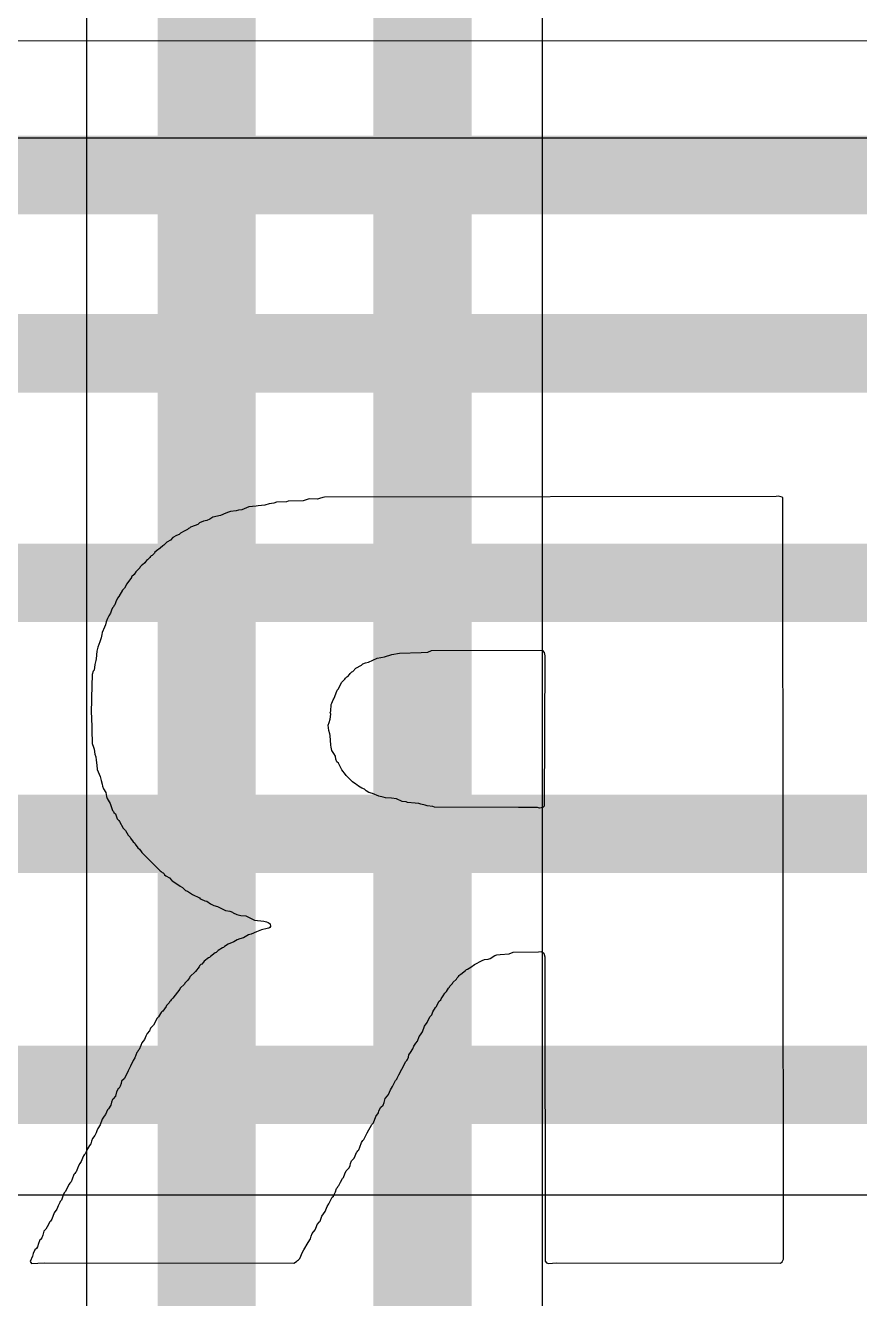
# Model space of a CAD drawing. Header units: inches. Extents: x -8 to 210, y -39 to 109.
# Drawn here: x 46.534 to 48.693, y 34.712 to 38.009 of the extents above; entities that cross this region are included whole.
import ezdxf

# ---------------------------------------------------------------- set-up
doc = ezdxf.new("R2010")
doc.units = ezdxf.units.IN
for name, color, linetype in [('Bottom Layer', 5, 'Continuous'), ('Bottom Overlay', 54, 'Continuous'), ('Top Layer', 1, 'Continuous')]:
    doc.layers.add(name, color=color, linetype=linetype)

msp = doc.modelspace()

# ---------------------------------------------------------------- linework, layer by layer
at = {"layer": 'Bottom Layer'}
msp.add_line((19.5296, 34.9807), (60.013, 34.9807), dxfattribs=at)
for points in [[(20.4671, 37.6222, 0.2032, 0.2032, 0), (58.1962, 37.6222, 0.2032, 0.2032, 0)], [(17.9324, 37.1602, 0.2032, 0.2032, 0), (58.6994, 37.1602, 0.2032, 0.2032, 0)], [(18.6278, 36.5656, 0.2032, 0.2032, 0), (59.4964, 36.5656, 0.2032, 0.2032, 0)], [(18.6278, 35.9156, 0.2032, 0.2032, 0), (60.3192, 35.9156, 0.2032, 0.2032, 0)], [(18.8189, 35.2656, 0.2032, 0.2032, 0), (60.131, 35.2656, 0.2032, 0.2032, 0)]]:
    msp.add_lwpolyline(points, format="xyseb", dxfattribs=at)
at = {"layer": 'Bottom Overlay'}
for p, q in [((51.6908, 37.9697), (40.1882, 37.9684)), ((40.5765, 37.7192), (51.4475, 37.7185)), ((47.1642, 36.77), (47.153, 36.7667)), ((47.1766, 36.772), (47.1642, 36.77)), ((47.1832, 36.7746), (47.1766, 36.772)), ((47.2094, 36.7759), (47.1832, 36.7746)), ((47.2134, 36.7772), (47.2094, 36.7759)), ((47.2527, 36.7785), (47.2134, 36.7772)), ((47.2678, 36.7831), (47.2527, 36.7785)), ((47.2894, 36.7825), (47.2678, 36.7831)), ((47.2947, 36.7838), (47.2894, 36.7825)), ((47.3039, 36.7864), (47.2947, 36.7838)), ((47.3078, 36.7877), (47.3039, 36.7864)), ((48.4767, 36.789), (47.3078, 36.7877)), ((48.482, 36.7903), (48.4767, 36.789)), ((48.4924, 36.7877), (48.482, 36.7903)), ((48.4944, 36.7858), (48.4924, 36.7877)), ((48.4957, 34.814), (48.4944, 36.7858)), ((47.0389, 36.7405), (47.0185, 36.7359)), ((47.0526, 36.7464), (47.0389, 36.7405)), ((47.0592, 36.749), (47.0526, 36.7464)), ((47.0645, 36.7503), (47.0592, 36.749)), ((47.0795, 36.7523), (47.0645, 36.7503)), ((47.0848, 36.7536), (47.0795, 36.7523)), ((47.094, 36.7549), (47.0848, 36.7536)), ((47.1123, 36.7628), (47.094, 36.7549)), ((47.1307, 36.7641), (47.1123, 36.7628)), ((47.136, 36.7654), (47.1307, 36.7641)), ((47.153, 36.7667), (47.136, 36.7654)), ((46.9536, 36.7038), (46.9444, 36.6998)), ((46.9562, 36.7064), (46.9536, 36.7038)), ((46.9588, 36.7077), (46.9562, 36.7064)), ((46.9608, 36.7097), (46.9588, 36.7077)), ((46.9733, 36.7143), (46.9608, 36.7097)), ((46.9798, 36.7169), (46.9733, 36.7143)), ((46.9844, 36.7215), (46.9798, 36.7169)), ((46.9949, 36.7254), (46.9844, 36.7215)), ((47.0034, 36.7274), (46.9949, 36.7254)), ((47.0107, 36.7307), (47.0034, 36.7274)), ((47.0185, 36.7359), (47.0107, 36.7307)), ((46.8998, 36.671), (46.8919, 36.6631)), ((46.909, 36.6762), (46.8998, 36.671)), ((46.9156, 36.6828), (46.909, 36.6762)), ((46.9247, 36.688), (46.9156, 36.6828)), ((46.9313, 36.6906), (46.9247, 36.688)), ((46.9352, 36.6946), (46.9313, 36.6906)), ((46.9444, 36.6998), (46.9352, 36.6946)), ((46.8677, 36.6428), (46.8618, 36.6369)), ((46.869, 36.6454), (46.8677, 36.6428)), ((46.8762, 36.6513), (46.869, 36.6454)), ((46.8788, 36.6526), (46.8762, 36.6513)), ((46.8821, 36.6559), (46.8788, 36.6526)), ((46.8893, 36.6618), (46.8821, 36.6559)), ((46.8919, 36.6631), (46.8893, 36.6618)), ((46.8296, 36.6047), (46.8191, 36.5942)), ((46.8309, 36.6073), (46.8296, 36.6047)), ((46.8342, 36.6106), (46.8309, 36.6073)), ((46.8368, 36.6119), (46.8342, 36.6106)), ((46.8427, 36.6178), (46.8368, 36.6119)), ((46.8441, 36.6205), (46.8427, 36.6178)), ((46.8473, 36.6237), (46.8441, 36.6205)), ((46.85, 36.625), (46.8473, 36.6237)), ((46.8559, 36.631), (46.85, 36.625)), ((46.8572, 36.6336), (46.8559, 36.631)), ((46.8591, 36.6355), (46.8572, 36.6336)), ((46.8618, 36.6369), (46.8591, 36.6355)), ((46.8086, 36.5798), (46.7962, 36.5634)), ((46.8152, 36.5877), (46.8086, 36.5811)), ((46.8086, 36.5811), (46.8086, 36.5798)), ((46.8191, 36.5942), (46.8152, 36.5877)), ((46.785, 36.547), (46.7758, 36.5299)), ((46.7903, 36.5522), (46.785, 36.547)), ((46.7962, 36.5634), (46.7903, 36.5522)), ((46.7627, 36.5063), (46.7614, 36.5037)), ((46.7647, 36.5083), (46.7627, 36.5063)), ((46.768, 36.5168), (46.7647, 36.5083)), ((46.7719, 36.526), (46.768, 36.5168)), ((46.7758, 36.5299), (46.7719, 36.526)), ((46.7457, 36.4735), (46.743, 36.4643)), ((46.7496, 36.4801), (46.7457, 36.4735)), ((46.7542, 36.4873), (46.7496, 36.4801)), ((46.7562, 36.4945), (46.7542, 36.4873)), ((46.7588, 36.5011), (46.7562, 36.4945)), ((46.7614, 36.5037), (46.7588, 36.5011)), ((46.7384, 36.4506), (46.7325, 36.4368)), ((46.7411, 36.4571), (46.7384, 36.4506)), ((46.743, 36.4643), (46.7411, 36.4571)), ((46.7266, 36.4125), (46.724, 36.406)), ((46.7293, 36.423), (46.7266, 36.4125)), ((46.7312, 36.4315), (46.7293, 36.423)), ((46.7325, 36.4368), (46.7312, 36.4315)), ((46.7181, 36.3883), (46.7168, 36.3686)), ((46.7207, 36.3987), (46.7181, 36.3883)), ((46.724, 36.406), (46.7207, 36.3987)), ((47.4534, 36.3719), (47.4633, 36.3738)), ((47.4633, 36.3738), (47.4823, 36.3797)), ((47.4823, 36.3797), (47.4875, 36.381)), ((47.4875, 36.381), (47.4967, 36.3823)), ((47.4967, 36.3823), (47.502, 36.3837)), ((47.502, 36.3837), (47.5584, 36.385)), ((47.5584, 36.385), (47.5754, 36.3863)), ((47.5754, 36.3863), (47.5846, 36.3902)), ((47.5846, 36.3902), (47.8713, 36.3909)), ((47.8713, 36.3909), (47.8765, 36.3856)), ((47.8765, 36.3856), (47.8778, 36.3764)), ((47.8778, 36.3764), (47.8765, 35.9868)), ((46.7129, 36.3541), (46.7116, 36.3397)), ((46.7155, 36.3646), (46.7129, 36.3541)), ((46.7168, 36.3686), (46.7155, 36.3646)), ((47.3813, 36.3364), (47.3891, 36.3443)), ((47.3891, 36.3443), (47.4036, 36.3522)), ((47.4036, 36.3522), (47.4075, 36.3561)), ((47.4075, 36.3561), (47.4141, 36.3587)), ((47.4141, 36.3587), (47.4219, 36.36)), ((47.4219, 36.36), (47.4442, 36.3705)), ((47.4442, 36.3705), (47.4534, 36.3719)), ((46.7063, 36.3279), (46.705, 36.2676)), ((46.7089, 36.3371), (46.7063, 36.3279)), ((46.7116, 36.3397), (46.7089, 36.3371)), ((47.3452, 36.2938), (47.3531, 36.3082)), ((47.3531, 36.3082), (47.3609, 36.3161)), ((47.3609, 36.3161), (47.3623, 36.3187)), ((47.3623, 36.3187), (47.3655, 36.322)), ((47.3655, 36.322), (47.3682, 36.3233)), ((47.3682, 36.3233), (47.3727, 36.3279)), ((47.3727, 36.3279), (47.3741, 36.3305)), ((47.3741, 36.3305), (47.3787, 36.3351)), ((47.3787, 36.3351), (47.3813, 36.3364)), ((47.3347, 36.2715), (47.3406, 36.2879)), ((47.3406, 36.2879), (47.3439, 36.2912)), ((47.3439, 36.2912), (47.3452, 36.2938)), ((46.705, 36.2676), (46.7037, 36.2256)), ((47.3242, 36.2335), (47.3255, 36.2505)), ((47.3255, 36.2505), (47.3268, 36.2544)), ((47.3268, 36.2544), (47.3301, 36.263)), ((47.3301, 36.263), (47.3321, 36.2649)), ((47.3321, 36.2649), (47.3347, 36.2715)), ((46.7037, 36.2256), (46.705, 36.2216)), ((46.705, 36.2216), (46.7063, 36.1495)), ((47.3196, 36.2039), (47.3229, 36.2125)), ((47.3229, 36.2295), (47.3242, 36.2335)), ((47.3242, 36.2256), (47.3229, 36.2295)), ((47.3229, 36.2125), (47.3242, 36.2256)), ((47.3176, 36.1967), (47.3196, 36.2039)), ((47.319, 36.1836), (47.3176, 36.1967)), ((47.3216, 36.1744), (47.319, 36.1836)), ((46.7063, 36.1495), (46.7102, 36.1403)), ((47.3229, 36.1705), (47.3216, 36.1744)), ((47.3242, 36.1456), (47.3229, 36.1705)), ((47.3255, 36.1403), (47.3242, 36.1456)), ((46.7102, 36.1403), (46.7116, 36.1351)), ((46.7116, 36.1351), (46.7129, 36.1219)), ((46.7129, 36.1219), (46.7155, 36.1154)), ((46.7155, 36.1154), (46.7168, 36.1062)), ((47.3268, 36.1311), (47.3255, 36.1403)), ((47.3321, 36.1233), (47.3268, 36.1311)), ((47.336, 36.1167), (47.3321, 36.1233)), ((47.3373, 36.1088), (47.336, 36.1167)), ((46.7168, 36.1062), (46.7181, 36.0931)), ((46.7181, 36.0931), (46.7194, 36.0826)), ((46.7194, 36.0826), (46.722, 36.076)), ((47.3399, 36.1023), (47.3373, 36.1088)), ((47.3439, 36.0983), (47.3399, 36.1023)), ((47.3531, 36.0813), (47.3439, 36.0983)), ((47.3623, 36.0695), (47.3531, 36.0813)), ((46.722, 36.076), (46.7273, 36.0642)), ((46.7273, 36.0642), (46.7299, 36.0537)), ((46.7299, 36.0537), (46.7319, 36.0439)), ((46.7319, 36.0439), (46.7332, 36.0386)), ((47.3636, 36.0668), (47.3623, 36.0695)), ((47.38, 36.0504), (47.3636, 36.0668)), ((47.3891, 36.0439), (47.38, 36.0504)), ((47.3918, 36.0426), (47.3891, 36.0439)), ((46.7332, 36.0386), (46.7358, 36.0321)), ((46.7358, 36.0321), (46.7417, 36.0222)), ((46.7417, 36.0222), (46.7437, 36.0124)), ((46.7437, 36.0124), (46.745, 36.0071)), ((47.3957, 36.0386), (47.3918, 36.0426)), ((47.4049, 36.0334), (47.3957, 36.0386)), ((47.4114, 36.0308), (47.4049, 36.0334)), ((47.4154, 36.0268), (47.4114, 36.0308)), ((47.4226, 36.0222), (47.4154, 36.0268)), ((47.4324, 36.0203), (47.4226, 36.0222)), ((47.4488, 36.0131), (47.4324, 36.0203)), ((47.4593, 36.0104), (47.4488, 36.0131)), ((46.745, 36.0071), (46.7529, 35.994)), ((46.7529, 35.994), (46.7594, 35.9757)), ((47.4659, 36.0091), (47.4593, 36.0104)), ((47.4816, 36.0078), (47.4659, 36.0091)), ((47.4941, 36.0058), (47.4816, 36.0078)), ((47.5085, 35.9993), (47.4941, 36.0058)), ((47.519, 35.998), (47.5085, 35.9993)), ((47.523, 35.9967), (47.519, 35.998)), ((47.5426, 35.9953), (47.523, 35.9967)), ((47.5518, 35.994), (47.5426, 35.9953)), ((47.5571, 35.9927), (47.5518, 35.994)), ((47.5682, 35.9894), (47.5571, 35.9927)), ((47.5735, 35.9881), (47.5682, 35.9894)), ((47.5886, 35.9862), (47.5735, 35.9881)), ((47.5925, 35.9848), (47.5886, 35.9862)), ((47.8103, 35.9835), (47.5925, 35.9848)), ((47.8588, 35.9835), (47.8103, 35.9835)), ((47.864, 35.9822), (47.8588, 35.9835)), ((47.8732, 35.9835), (47.864, 35.9822)), ((47.8765, 35.9868), (47.8732, 35.9835)), ((46.7594, 35.9757), (46.7614, 35.9737)), ((46.7614, 35.9737), (46.7627, 35.9711)), ((46.7627, 35.9711), (46.7667, 35.9671)), ((46.7667, 35.9671), (46.7712, 35.9547)), ((46.7712, 35.9547), (46.7758, 35.9501)), ((46.7758, 35.9501), (46.7771, 35.9475)), ((46.7771, 35.9475), (46.7863, 35.9304)), ((46.7863, 35.9304), (46.7929, 35.9238)), ((46.7929, 35.9238), (46.7994, 35.912)), ((46.7994, 35.912), (46.8047, 35.9068)), ((46.8047, 35.9068), (46.806, 35.9042)), ((46.806, 35.9042), (46.8126, 35.895)), ((46.8126, 35.895), (46.8165, 35.891)), ((46.8165, 35.891), (46.8178, 35.8884)), ((46.8178, 35.8884), (46.8244, 35.8792)), ((46.8244, 35.8792), (46.829, 35.876)), ((46.829, 35.876), (46.8336, 35.8701)), ((46.8336, 35.8701), (46.8349, 35.8674)), ((46.8349, 35.8674), (46.8828, 35.8195)), ((46.8828, 35.8195), (46.8854, 35.8182)), ((46.8854, 35.8182), (46.888, 35.8156)), ((46.888, 35.8156), (46.8906, 35.8143)), ((46.8906, 35.8143), (46.8926, 35.8123)), ((46.8926, 35.8123), (46.8939, 35.8097)), ((46.8939, 35.8097), (46.8972, 35.8064)), ((46.8972, 35.8064), (46.9064, 35.8012)), ((46.9064, 35.8012), (46.9129, 35.7946)), ((46.9129, 35.7946), (46.9156, 35.7933)), ((46.9156, 35.7933), (46.9339, 35.7802)), ((46.9339, 35.7802), (46.9405, 35.7763)), ((46.9405, 35.7763), (46.9483, 35.7684)), ((46.9483, 35.7684), (46.9536, 35.7671)), ((46.9536, 35.7671), (46.9661, 35.7585)), ((46.9661, 35.7585), (46.9844, 35.7494)), ((46.9844, 35.7494), (46.9864, 35.7474)), ((46.9864, 35.7474), (46.989, 35.7461)), ((46.989, 35.7461), (46.9982, 35.7421)), ((46.9982, 35.7421), (47.0034, 35.7408)), ((47.0034, 35.7408), (47.0126, 35.7343)), ((47.0126, 35.7343), (47.0218, 35.7303)), ((47.0218, 35.7303), (47.031, 35.7277)), ((47.031, 35.7277), (47.0428, 35.7212)), ((47.0428, 35.7212), (47.052, 35.7172)), ((47.052, 35.7172), (47.0631, 35.7153)), ((47.0631, 35.7153), (47.0697, 35.7126)), ((47.0697, 35.7126), (47.0717, 35.7107)), ((47.0717, 35.7107), (47.0809, 35.7067)), ((47.0809, 35.7067), (47.0913, 35.7041)), ((47.0913, 35.7041), (47.1045, 35.7028)), ((47.1045, 35.7028), (47.1268, 35.6923)), ((47.1268, 35.6923), (47.151, 35.689)), ((47.151, 35.689), (47.1576, 35.6877)), ((47.1576, 35.6877), (47.1622, 35.6857)), ((47.1622, 35.6857), (47.1668, 35.6825)), ((47.1668, 35.6825), (47.1681, 35.6759)), ((47.111, 35.6542), (47.0979, 35.6464)), ((47.1176, 35.6556), (47.111, 35.6542)), ((47.132, 35.6621), (47.1176, 35.6556)), ((47.1445, 35.6667), (47.132, 35.6621)), ((47.1596, 35.67), (47.1445, 35.6667)), ((47.1635, 35.6713), (47.1596, 35.67)), ((47.1661, 35.6726), (47.1635, 35.6713)), ((47.1681, 35.6759), (47.1661, 35.6726)), ((47.0441, 35.6201), (47.0323, 35.6136)), ((47.0467, 35.6215), (47.0441, 35.6201)), ((47.0494, 35.6241), (47.0467, 35.6215)), ((47.0585, 35.6293), (47.0494, 35.6241)), ((47.073, 35.6359), (47.0585, 35.6293)), ((47.0822, 35.6411), (47.073, 35.6359)), ((47.0887, 35.6438), (47.0822, 35.6411)), ((47.0979, 35.6464), (47.0887, 35.6438)), ((46.9949, 35.5828), (46.9903, 35.5782)), ((46.9962, 35.5854), (46.9949, 35.5828)), ((47.0074, 35.5939), (46.9962, 35.5854)), ((47.01, 35.5952), (47.0074, 35.5939)), ((47.0126, 35.5978), (47.01, 35.5952)), ((47.0244, 35.607), (47.0126, 35.5978)), ((47.0271, 35.6083), (47.0244, 35.607)), ((47.0323, 35.6136), (47.0271, 35.6083)), ((47.6961, 35.5768), (47.7158, 35.5873)), ((47.7158, 35.5873), (47.7224, 35.59)), ((47.7224, 35.59), (47.7315, 35.5913)), ((47.7315, 35.5913), (47.7368, 35.5926)), ((47.7368, 35.5926), (47.7486, 35.6005)), ((47.7486, 35.6005), (47.7539, 35.6018)), ((47.7539, 35.6018), (47.763, 35.6031)), ((47.763, 35.6031), (47.786, 35.6051)), ((47.786, 35.6051), (47.7965, 35.609)), ((47.7965, 35.609), (47.8621, 35.6103)), ((47.8621, 35.6103), (47.8693, 35.611)), ((47.8693, 35.611), (47.8752, 35.6064)), ((47.8752, 35.6064), (47.8778, 35.5972)), ((47.8778, 35.5972), (47.8791, 34.8087)), ((46.9739, 35.5591), (46.9595, 35.5447)), ((46.9831, 35.5709), (46.9739, 35.5591)), ((46.9844, 35.5736), (46.9831, 35.5709)), ((46.9877, 35.5768), (46.9844, 35.5736)), ((46.9903, 35.5782), (46.9877, 35.5768)), ((47.6561, 35.5486), (47.6581, 35.5506)), ((47.6581, 35.5506), (47.6607, 35.5519)), ((47.6607, 35.5519), (47.6725, 35.5611)), ((47.6725, 35.5611), (47.6751, 35.5637)), ((47.6751, 35.5637), (47.6778, 35.565)), ((47.6778, 35.565), (47.6869, 35.5703)), ((47.6869, 35.5703), (47.6961, 35.5768)), ((46.9451, 35.5263), (46.9346, 35.5158)), ((46.9464, 35.529), (46.9451, 35.5263)), ((46.9543, 35.5368), (46.9464, 35.529)), ((46.9556, 35.5395), (46.9543, 35.5368)), ((46.9582, 35.5421), (46.9556, 35.5395)), ((46.9595, 35.5447), (46.9582, 35.5421)), ((47.6286, 35.5158), (47.6312, 35.5185)), ((47.6312, 35.5185), (47.6325, 35.5211)), ((47.6325, 35.5211), (47.6391, 35.5277)), ((47.6391, 35.5277), (47.6404, 35.5303)), ((47.6404, 35.5303), (47.6496, 35.5395)), ((47.6496, 35.5395), (47.6509, 35.5421)), ((47.6509, 35.5421), (47.6548, 35.546)), ((47.6548, 35.546), (47.6561, 35.5486)), ((46.9096, 35.483), (46.907, 35.4804)), ((46.911, 35.4857), (46.9096, 35.483)), ((46.9149, 35.4896), (46.911, 35.4857)), ((46.9333, 35.5132), (46.9149, 35.4896)), ((46.9346, 35.5158), (46.9333, 35.5132)), ((47.605, 35.4817), (47.6089, 35.4857)), ((47.6089, 35.4857), (47.6102, 35.4883)), ((47.6102, 35.4883), (47.6154, 35.4962)), ((47.6154, 35.4962), (47.6194, 35.5027)), ((47.6194, 35.5027), (47.6233, 35.5067)), ((47.6233, 35.5067), (47.6286, 35.5158)), ((46.8834, 35.4502), (46.8782, 35.4411)), ((46.8847, 35.4529), (46.8834, 35.4502)), ((46.8867, 35.4548), (46.8847, 35.4529)), ((46.8893, 35.4562), (46.8867, 35.4548)), ((46.8978, 35.4686), (46.8893, 35.4562)), ((46.8992, 35.4712), (46.8978, 35.4686)), ((46.9057, 35.4778), (46.8992, 35.4712)), ((46.907, 35.4804), (46.9057, 35.4778)), ((47.5853, 35.4463), (47.5886, 35.4548)), ((47.5886, 35.4548), (47.5951, 35.4653)), ((47.5951, 35.4653), (47.5971, 35.4673)), ((47.5971, 35.4673), (47.605, 35.4817)), ((46.865, 35.4201), (46.8572, 35.4122)), ((46.8729, 35.4345), (46.865, 35.4201)), ((46.8742, 35.4371), (46.8729, 35.4345)), ((46.8782, 35.4411), (46.8742, 35.4371)), ((47.5617, 35.403), (47.5669, 35.4175)), ((47.5669, 35.4175), (47.5735, 35.4266)), ((47.5735, 35.4266), (47.5761, 35.4332)), ((47.5761, 35.4332), (47.5813, 35.4424)), ((47.5813, 35.4424), (47.5853, 35.4463)), ((46.8454, 35.3912), (46.8421, 35.3827)), ((46.8486, 35.3984), (46.8454, 35.3912)), ((46.8545, 35.4056), (46.8486, 35.3984)), ((46.8572, 35.4122), (46.8545, 35.4056)), ((47.5485, 35.3781), (47.5531, 35.3906)), ((47.5531, 35.3906), (47.5564, 35.3951)), ((47.5564, 35.3951), (47.5617, 35.403)), ((46.8244, 35.3519), (46.8218, 35.3492)), ((46.8257, 35.3545), (46.8244, 35.3519)), ((46.8283, 35.3571), (46.8257, 35.3545)), ((46.8322, 35.3676), (46.8283, 35.3571)), ((46.8349, 35.3742), (46.8322, 35.3676)), ((46.8388, 35.3781), (46.8349, 35.3742)), ((46.8421, 35.3827), (46.8388, 35.3781)), ((47.5302, 35.3492), (47.5367, 35.3584)), ((47.5367, 35.3584), (47.5387, 35.3656)), ((47.5387, 35.3656), (47.5439, 35.3735)), ((47.5439, 35.3735), (47.5485, 35.3781)), ((46.8126, 35.3282), (46.806, 35.3138)), ((46.8172, 35.3355), (46.8126, 35.3282)), ((46.8198, 35.342), (46.8172, 35.3355)), ((46.8218, 35.3492), (46.8198, 35.342)), ((47.5079, 35.3059), (47.5184, 35.3256)), ((47.5184, 35.3256), (47.521, 35.3282)), ((47.521, 35.3282), (47.5223, 35.3309)), ((47.5223, 35.3309), (47.5249, 35.3374)), ((47.5249, 35.3374), (47.5262, 35.3427)), ((47.5262, 35.3427), (47.5302, 35.3492)), ((46.7942, 35.2902), (46.789, 35.281)), ((46.7994, 35.302), (46.7942, 35.2902)), ((46.806, 35.3138), (46.7994, 35.302)), ((47.4961, 35.2823), (47.5, 35.2915)), ((47.5, 35.2915), (47.5079, 35.3059)), ((46.7739, 35.2554), (46.7693, 35.2469)), ((46.7765, 35.2567), (46.7739, 35.2554)), ((46.7791, 35.262), (46.7765, 35.2567)), ((46.7811, 35.2692), (46.7791, 35.262)), ((46.7824, 35.2745), (46.7811, 35.2692)), ((46.789, 35.281), (46.7824, 35.2745)), ((47.4738, 35.2403), (47.4784, 35.2528)), ((47.4784, 35.2528), (47.4836, 35.2607)), ((47.4836, 35.2607), (47.4915, 35.2764)), ((47.4915, 35.2764), (47.4948, 35.2797)), ((47.4948, 35.2797), (47.4961, 35.2823)), ((46.7562, 35.2207), (46.7548, 35.2128)), ((46.7588, 35.2272), (46.7562, 35.2207)), ((46.7607, 35.2292), (46.7588, 35.2272)), ((46.7667, 35.2364), (46.7607, 35.2292)), ((46.7693, 35.2469), (46.7667, 35.2364)), ((47.4593, 35.2128), (47.462, 35.2194)), ((47.462, 35.2194), (47.4646, 35.2299)), ((47.4646, 35.2299), (47.4705, 35.2371)), ((47.4705, 35.2371), (47.4738, 35.2403)), ((46.7411, 35.1885), (46.7378, 35.1839)), ((46.7457, 35.201), (46.7411, 35.1885)), ((46.7483, 35.2036), (46.7457, 35.201)), ((46.7548, 35.2128), (46.7483, 35.2036)), ((47.4403, 35.1833), (47.4475, 35.1931)), ((47.4475, 35.1931), (47.4488, 35.1984)), ((47.4488, 35.1984), (47.4541, 35.2075)), ((47.4541, 35.2075), (47.4593, 35.2128)), ((46.7273, 35.1616), (46.7207, 35.1524)), ((46.7325, 35.1761), (46.7273, 35.1616)), ((46.7378, 35.1839), (46.7325, 35.1761)), ((47.4187, 35.1406), (47.4305, 35.1629)), ((47.4305, 35.1629), (47.4344, 35.1669)), ((47.4344, 35.1669), (47.4403, 35.1833)), ((46.7076, 35.1262), (46.705, 35.1197)), ((46.7129, 35.1341), (46.7076, 35.1262)), ((46.7168, 35.1406), (46.7129, 35.1341)), ((46.7181, 35.1459), (46.7168, 35.1406)), ((46.7207, 35.1524), (46.7181, 35.1459)), ((47.4055, 35.1183), (47.4069, 35.121)), ((47.4069, 35.121), (47.4095, 35.1236)), ((47.4095, 35.1236), (47.4187, 35.1406)), ((46.6912, 35.0914), (46.6879, 35.0869)), ((46.6945, 35.1), (46.6912, 35.0914)), ((46.6997, 35.1078), (46.6945, 35.1)), ((46.703, 35.1124), (46.6997, 35.1078)), ((46.705, 35.1197), (46.703, 35.1124)), ((47.3872, 35.0816), (47.3905, 35.0901)), ((47.3905, 35.0901), (47.3924, 35.0921)), ((47.3924, 35.0921), (47.3937, 35.0947)), ((47.3937, 35.0947), (47.3964, 35.0974)), ((47.3964, 35.0974), (47.399, 35.1039)), ((47.399, 35.1039), (47.4036, 35.1164)), ((47.4036, 35.1164), (47.4055, 35.1183)), ((46.6709, 35.0554), (46.6683, 35.0488)), ((46.6748, 35.0619), (46.6709, 35.0554)), ((46.6781, 35.0665), (46.6748, 35.0619)), ((46.6814, 35.075), (46.6781, 35.0665)), ((46.684, 35.0816), (46.6814, 35.075)), ((46.6853, 35.0842), (46.684, 35.0816)), ((46.6879, 35.0869), (46.6853, 35.0842)), ((47.3714, 35.0501), (47.3741, 35.0567)), ((47.3741, 35.0567), (47.3754, 35.0619)), ((47.3754, 35.0619), (47.378, 35.0685)), ((47.378, 35.0685), (47.3846, 35.075)), ((47.3846, 35.075), (47.3872, 35.0816)), ((46.6591, 35.0331), (46.6545, 35.0206)), ((46.6617, 35.0357), (46.6591, 35.0331)), ((46.663, 35.0383), (46.6617, 35.0357)), ((46.665, 35.0403), (46.663, 35.0383)), ((46.6683, 35.0488), (46.665, 35.0403)), ((47.3491, 35.0134), (47.3544, 35.0226)), ((47.3544, 35.0226), (47.357, 35.0252)), ((47.357, 35.0252), (47.3609, 35.0344)), ((47.3609, 35.0344), (47.3642, 35.0429)), ((47.3642, 35.0429), (47.3714, 35.0501)), ((46.6368, 34.9885), (46.6342, 34.9858)), ((46.6473, 35.0081), (46.6368, 34.9885)), ((46.6486, 35.0108), (46.6473, 35.0081)), ((46.6519, 35.014), (46.6486, 35.0108)), ((46.6545, 35.0206), (46.6519, 35.014)), ((47.3321, 34.9793), (47.336, 34.9885)), ((47.336, 34.9885), (47.3393, 34.997)), ((47.3393, 34.997), (47.3413, 34.999)), ((47.3413, 34.999), (47.3426, 35.0016)), ((47.3426, 35.0016), (47.3452, 35.0042)), ((47.3452, 35.0042), (47.3491, 35.0134)), ((46.6223, 34.9609), (46.6184, 34.9517)), ((46.6237, 34.9635), (46.6223, 34.9609)), ((46.6269, 34.9668), (46.6237, 34.9635)), ((46.6315, 34.9793), (46.6269, 34.9668)), ((46.6342, 34.9858), (46.6315, 34.9793)), ((47.3144, 34.9498), (47.319, 34.957)), ((47.319, 34.957), (47.3281, 34.974)), ((47.3281, 34.974), (47.3308, 34.9767)), ((47.3308, 34.9767), (47.3321, 34.9793)), ((46.6079, 34.9334), (46.602, 34.917)), ((46.6151, 34.9432), (46.6079, 34.9334)), ((46.6184, 34.9517), (46.6151, 34.9432)), ((47.2967, 34.9124), (47.3012, 34.9248)), ((47.3012, 34.9248), (47.3098, 34.9373)), ((47.3098, 34.9373), (47.3144, 34.9498)), ((46.5869, 34.8914), (46.5817, 34.8861)), ((46.5935, 34.9032), (46.5869, 34.8914)), ((46.5961, 34.9097), (46.5935, 34.9032)), ((46.5987, 34.9124), (46.5961, 34.9097)), ((46.6, 34.915), (46.5987, 34.9124)), ((46.602, 34.917), (46.6, 34.915)), ((47.2763, 34.8802), (47.2835, 34.8901)), ((47.2835, 34.8901), (47.2868, 34.8986)), ((47.2868, 34.8986), (47.2888, 34.9032)), ((47.2888, 34.9032), (47.2947, 34.9104)), ((47.2947, 34.9104), (47.2967, 34.9124)), ((46.5699, 34.8612), (46.5672, 34.8546)), ((46.5712, 34.8638), (46.5699, 34.8612)), ((46.5731, 34.8645), (46.5712, 34.8638)), ((46.5764, 34.8691), (46.5731, 34.8645)), ((46.5791, 34.8756), (46.5764, 34.8691)), ((46.5817, 34.8861), (46.5791, 34.8756)), ((47.2547, 34.8376), (47.2652, 34.8573)), ((47.2652, 34.8573), (47.2717, 34.8665)), ((47.2717, 34.8665), (47.2737, 34.8737)), ((47.2737, 34.8737), (47.2763, 34.8802)), ((46.5541, 34.8284), (46.5522, 34.8212)), ((46.5581, 34.8376), (46.5541, 34.8284)), ((46.562, 34.8415), (46.5581, 34.8376)), ((46.5653, 34.8461), (46.562, 34.8415)), ((46.5672, 34.8546), (46.5653, 34.8461)), ((47.2468, 34.8219), (47.2501, 34.8304)), ((47.2501, 34.8304), (47.2547, 34.8376)), ((46.5522, 34.8212), (46.5463, 34.8074)), ((46.5463, 34.8074), (46.5476, 34.8048)), ((46.5476, 34.8048), (46.5495, 34.8028)), ((46.5495, 34.8028), (46.5823, 34.8041)), ((46.5823, 34.8041), (47.2284, 34.8035)), ((47.2284, 34.8035), (47.2357, 34.8081)), ((47.2357, 34.8081), (47.2383, 34.8107)), ((47.2383, 34.8107), (47.2409, 34.812)), ((47.2409, 34.812), (47.2442, 34.8153)), ((47.2442, 34.8153), (47.2468, 34.8219)), ((47.8791, 34.8087), (47.8824, 34.8041)), ((47.8824, 34.8041), (47.8877, 34.8028)), ((47.8877, 34.8028), (47.9087, 34.8041)), ((47.9087, 34.8041), (48.4879, 34.8035)), ((48.4879, 34.8035), (48.4924, 34.8068)), ((48.4924, 34.8068), (48.4957, 34.814))]:
    msp.add_line(p, q, dxfattribs=at)
at = {"layer": 'Top Layer'}
for p, q in [((46.6919, 40.1236), (46.6919, 25.637)), ((47.8723, 25.637), (47.8723, 40.1236))]:
    msp.add_line(p, q, dxfattribs=at)
for points in [[(47.0027, 25.3063, 0.254, 0.254, 0), (47.0027, 40.6733, 0.254, 0.254, 0)], [(47.5615, 25.3063, 0.254, 0.254, 0), (47.5615, 40.6733, 0.254, 0.254, 0)]]:
    msp.add_lwpolyline(points, format="xyseb", dxfattribs=at)

doc.saveas('drawing.dxf')
